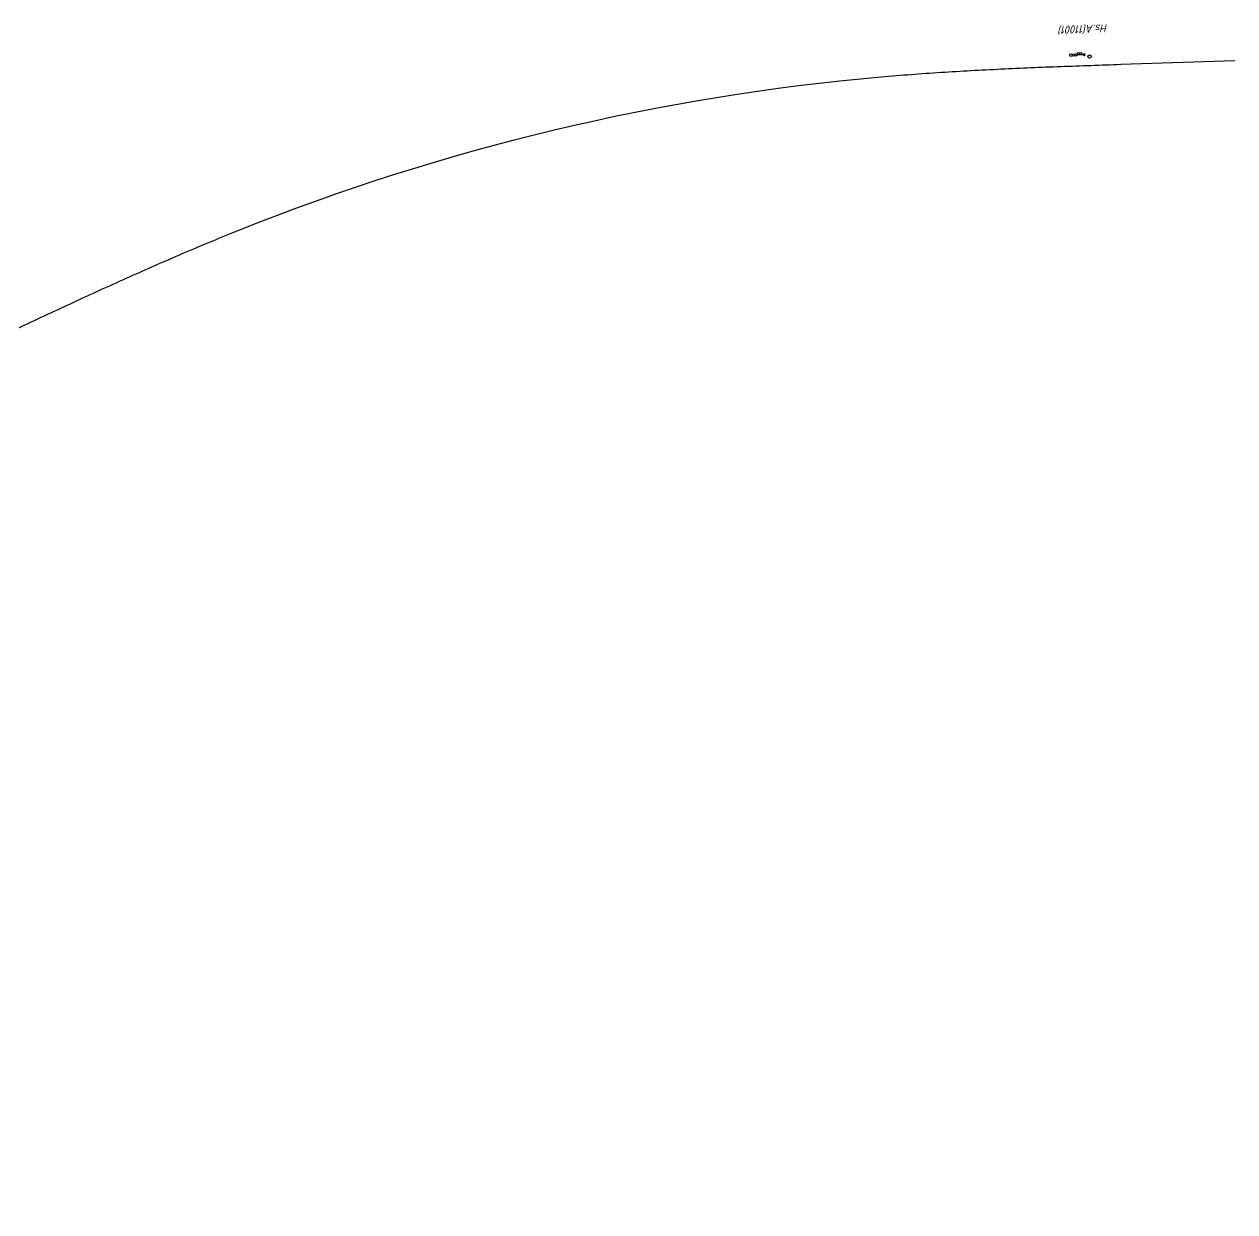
# Model space of a CAD drawing. Header units: metres. Extents: x 304251 to 306156, y 6702592 to 6703677.
# Drawn here: x 305777.4 to 306155.6, y 6703305.9 to 6703676.7 of the extents above; entities that cross this region are included whole.
import ezdxf
from ezdxf.enums import TextEntityAlignment as Align

# ---------------------------------------------------------------- set-up
doc = ezdxf.new("R2010")
doc.units = ezdxf.units.M
for name, color, linetype in [('As Built COGO points', 6, 'Continuous'), ('JBTKO_SPO', 2, 'Continuous'), ('JBTRC$$INNSETTINGSPUNKT', 62, 'Continuous'), ('JBTRC$$SYMBOLBESKRIVELSE', 62, 'Continuous'), ('JBTSA@OBJEKTBESKRIVELSE', 62, 'Continuous'), ('JBTSA@OBJEKTNAVN', 62, 'Continuous'), ('JBTSA_SIG', 2, 'Continuous')]:
    doc.layers.add(name, color=color, linetype=linetype)
doc.styles.add('ISO', font='iso3098.shx')

# ---------------------------------------------------------------- blocks, each defined once
blk = doc.blocks.new('NO-BN-2D-JBTRC_INNSETTINGSPUNKT-Schematic')
at = {"layer": 'JBTRC$$INNSETTINGSPUNKT', "linetype": 'ByBlock', "lineweight": -2, "transparency": 16777216}
for p, q in [((-0.05, 0), (0.05, 0)), ((0, -0.05), (0, 0.05))]:
    blk.add_line(p, q, dxfattribs=at)
blk.add_circle((0, 0), 0.05, dxfattribs=at)
blk = doc.blocks.new('NO-BN-2D-JBTSA_SIG-SIGNAL-HS3-FS-Geographic')
at = {"color": 0, "linetype": 'Continuous', "lineweight": -2, "transparency": 16777216}
for p, q in [((-1.5, 0.2), (-1.4, 0.2)), ((-1.5, -0.1), (-1.1, 0.2)), ((-1.4, -0.3), (-0.9, 0.2)), ((-1.1, -0.3), (-0.6, 0.2)), ((-0.8, -0.3), (-0.3, 0.2)), ((-0.6, -0.3), (-0.1, 0.2)), ((-0.3, -0.3), (0.2, 0.2)), ((0, -0.3), (0.5, 0.2)), ((0.2, -0.3), (0.7, 0.2)), ((0.5, -0.3), (1, 0.2)), ((0.8, -0.3), (1.3, 0.2)), ((1, -0.3), (1.5, 0.2)), ((1.3, -0.3), (1.5, -0.1))]:
    blk.add_line(p, q, dxfattribs=at)
at = {"color": 0, "linetype": 'ByBlock', "lineweight": -2, "transparency": 16777216}
for p, q in [((0, 3), (0, 9)), ((0, 0), (0, 3))]:
    blk.add_line(p, q, dxfattribs=at)
blk.add_lwpolyline([(-1.5, 0.2), (1.5, 0.2), (1.5, -0.3), (-1.5, -0.3)], close=True, dxfattribs=at)
for centre in [(0, 16.5), (0, 13.5), (0, 10.5), (1.5, 7.5), (1.5, 4.5)]:
    blk.add_circle(centre, 1.5, dxfattribs=at)
at = {"layer": 'JBTRC$$SYMBOLBESKRIVELSE', "linetype": 'ByBlock', "lineweight": -2, "transparency": 16777216, "insert": (0, -0.5), "char_height": 0.2, "width": 4, "attachment_point": 5, "style": 'ISO'}
blk.add_mtext('SIGNAL HS3-FS', dxfattribs=at)
blk = doc.blocks.new('*Z2')
at = {"color": 0, "linetype": 'ByBlock', "lineweight": -2, "transparency": 16777216, "xscale": 0.2499999999999999, "yscale": 0.2499999999999999, "zscale": 0.2499999999999999, "rotation": 16.26819556877593}
blk.add_blockref('NO-BN-2D-JBTSA_SIG-SIGNAL-HS3-FS-Geographic', (0, 0), dxfattribs=at)
at = {"color": 0, "linetype": 'ByBlock', "lineweight": -2, "transparency": 16777216, "rotation": 106.2681955687759}
blk.add_blockref('NO-BN-2D-JBTRC_INNSETTINGSPUNKT-Schematic', (0, 0), dxfattribs=at)
at = {"layer": 'JBTSA@OBJEKTBESKRIVELSE', "color": 0, "linetype": 'ByBlock', "lineweight": -2, "transparency": 16777216, "style": 'ISO'}
blk.add_attdef('OBJEKTBESKRIVELSE', text='', height=0.9, dxfattribs=at).set_placement((0, -11), align=Align.MIDDLE_CENTER)
at = {"layer": 'JBTSA@OBJEKTNAVN', "color": 0, "linetype": 'ByBlock', "lineweight": -2, "transparency": 16777216, "style": 'ISO', "oblique": 15}
blk.add_attdef('OBJEKTNAVN', text='', height=1.25, dxfattribs=at).set_placement((0, -8), align=Align.MIDDLE_CENTER)

msp = doc.modelspace()

# ---------------------------------------------------------------- linework, layer by layer
at = {"layer": 'As Built COGO points'}
msp.add_circle((306110.19, 6703666.6, 9.68), 0.5, dxfattribs=at)
at = {"layer": 'JBTKO_SPO', "flags": 128}
msp.add_lwpolyline([(306155.56, 6703665.32), (306119.99, 6703664.09, 0.000207), (306110.62, 6703663.76, 0.000622), (306101.25, 6703663.42, 0.001036), (306091.89, 6703663.05, 0.00145), (306082.52, 6703662.62, 0.001865), (306073.16, 6703662.14, 0.002279), (306063.8, 6703661.58, 0.002693), (306054.45, 6703660.93, 0.003108), (306045.1, 6703660.17, 0.073368), (305844.36, 6703612.29, 0.003006), (305836.03, 6703608.89, 0.002652), (305827.73, 6703605.4, 0.002298), (305819.47, 6703601.83, 0.001945), (305811.24, 6703598.19, 0.001591), (305803.03, 6703594.49, 0.001238), (305794.85, 6703590.75, 0.000884), (305786.68, 6703586.97, 0.00053), (305778.52, 6703583.17, 0.000177), (305770.37, 6703579.35), (305186.29, 6703305.88, 0.000173)], format="xyb", dxfattribs=at)

# ---------------------------------------------------------------- block references
at = {"layer": 'JBTSA_SIG'}
ref = msp.add_blockref('*Z2', (306108.57, 6703667.19, 9.32), dxfattribs=dict(at, rotation=75.78470312780269))
ref.add_attrib('OBJEKTNAVN', 'Hs.A(11001)', dxfattribs={"layer": 'JBTSA@OBJEKTNAVN', "color": 0, "linetype": 'ByBlock', "lineweight": -2, "transparency": 16777216, "height": 2.5, "rotation": 182.0529, "style": 'ISO', "oblique": 15}).set_placement((306108.28, 6703675.19, 9.32), align=Align.MIDDLE_CENTER)

doc.saveas('drawing.dxf')
